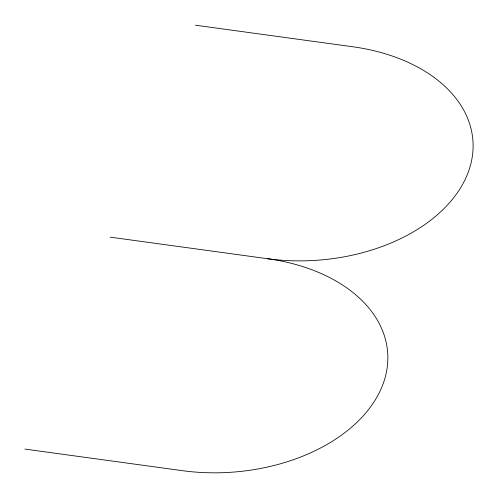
<?xml version="1.0" encoding="UTF-8"?>
<svg xmlns="http://www.w3.org/2000/svg" width="498" height="498" viewBox="0 0 498 498"><rect width="100%" height="100%" fill="white"/><g stroke="black" fill="none" stroke-linecap="round" stroke-linejoin="round"><path stroke-width="0.75" d="M195.397 25.199L352.727 46.756A163.263 107.755 -4.3 0 1 467.435 174.294A163.263 107.755 -4.3 0 1 267.482 258.705L110.151 237.141M24.9 449.09L182.231 470.654A163.263 107.755 -4.3 0 0 382.184 386.236A163.263 107.755 -4.3 0 0 267.482 258.705"/></g></svg>
